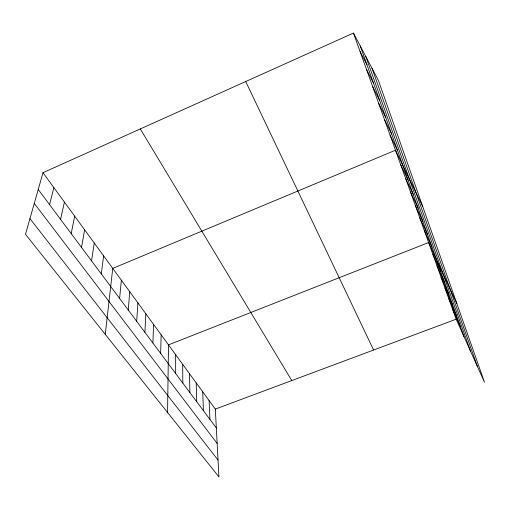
<?xml version="1.0" encoding="UTF-8"?>
<svg xmlns="http://www.w3.org/2000/svg" width="510" height="510" viewBox="0 0 510 510"><rect width="100%" height="100%" fill="white"/><g stroke="black" fill="none" stroke-linecap="round" stroke-linejoin="round"><path stroke-width="0.76" d="M175.631 373.473L175.682 354.718M167.56 412.488L168.498 344.868L428.629 242.543L456.813 303.507M160.663 353.417L161.141 334.77M152.879 343L153.586 324.411M144.891 332.303L145.841 313.79M136.686 321.319L137.898 302.883M128.259 310.029L129.738 291.695M119.601 298.433L121.361 280.2M105.258 334.35L112.755 268.394L395.499 150.22L422.771 206.639M101.26 273.864L103.638 255.892M91.539 260.846L94.261 243.028M81.523 247.433L84.609 229.787M71.202 233.612L74.67 216.151M60.556 219.351L64.432 202.1M49.572 204.644L53.875 187.623M42.993 172.699L25.5 234.313L218.937 476.926L215.322 409.096L42.993 172.699L353.449 33.074L378.42 80.446L484.5 382.283L456.15 319.215L353.449 33.074M215.322 409.096L456.15 319.215M29.95 218.631L218.038 460.058M34.278 203.407L217.152 443.432M38.237 189.465L216.329 427.973M140.295 128.934L291.784 380.556M360.054 51.465L366.926 64.732M366.441 69.264L373.435 82.964M372.619 86.49L379.727 100.591M378.611 103.173L385.815 117.644M384.412 119.34L391.706 134.149M390.042 135.016L397.411 150.131M400.637 164.545L408.147 180.202M405.635 178.468L413.196 194.348M245.718 81.523L373.607 350.019M410.493 191.996L418.104 208.093M415.21 205.154L422.867 221.448M419.806 217.955L427.501 234.428M424.282 230.412L432.008 247.044M432.869 254.35L440.653 271.269M437 265.857L444.803 282.897M441.022 277.07L448.845 294.219M444.95 288.003L452.784 305.248M448.774 298.662L456.622 315.996M452.51 309.066L460.358 326.476M360.194 45.868L464.011 336.696M365.829 56.565L470.462 351.052M372.013 68.295L477.424 366.537M209.094 400.56L209.948 419.43M202.725 391.82L203.413 410.678M196.203 382.876L196.72 401.714M189.529 373.715L189.867 392.534M182.688 364.331L182.835 383.118"/></g></svg>
